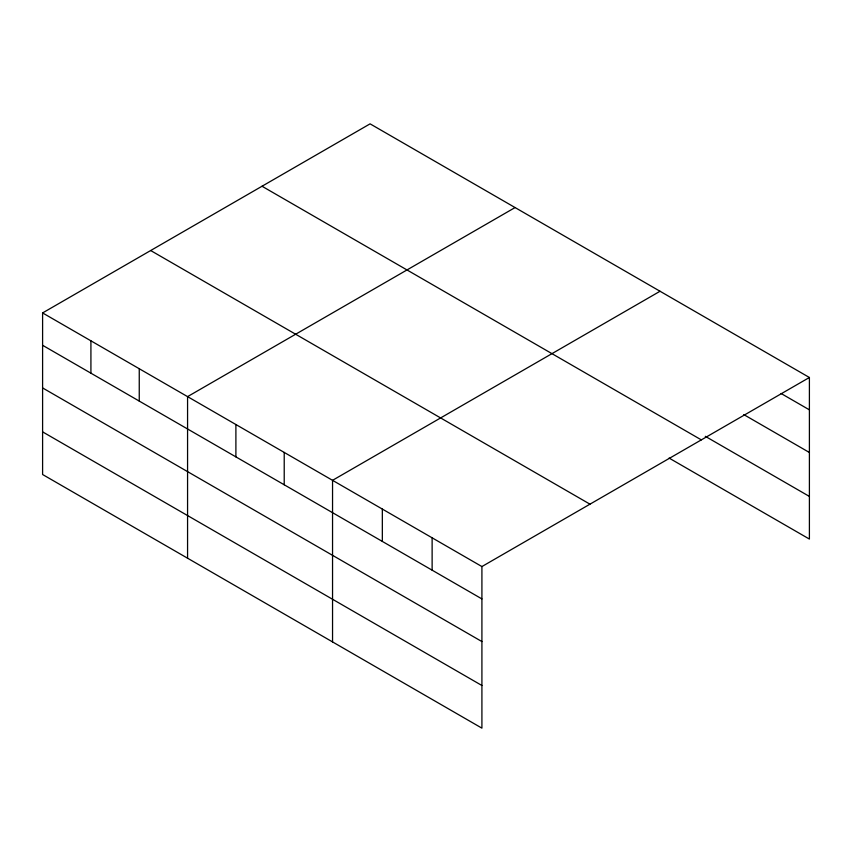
<?xml version="1.0" encoding="UTF-8"?>
<svg xmlns="http://www.w3.org/2000/svg" width="852" height="852" viewBox="0 0 852 852"><rect width="100%" height="100%" fill="white"/><g stroke="black" fill="none" stroke-linecap="round" stroke-linejoin="round"><path stroke-width="1.28" d="M481.912 641.567L481.912 566.559L42.6 312.929L42.6 474.511L481.912 728.151L481.912 641.567L42.6 387.926M42.6 312.929L370.087 123.849L809.4 377.489L809.4 539.071L669.086 458.067M515.066 207.558L187.568 396.627L187.568 558.209M660.034 291.256L332.546 480.326L332.546 641.907M481.912 566.559L809.4 377.489M781.114 393.507L809.4 409.844M743.775 414.594L809.4 452.487M705.296 436.32L809.4 496.428M262.022 186.247L701.324 439.877M150.676 250.531L589.978 504.171M42.6 345.284L481.912 598.913M42.6 431.868L481.912 685.498M432.124 537.814L432.124 570.169M382.335 509.07L382.335 541.425M284.217 452.423L284.217 484.788M235.897 424.53L235.897 456.885M139.249 368.724L139.249 401.079M90.919 340.832L90.919 373.187"/></g></svg>
